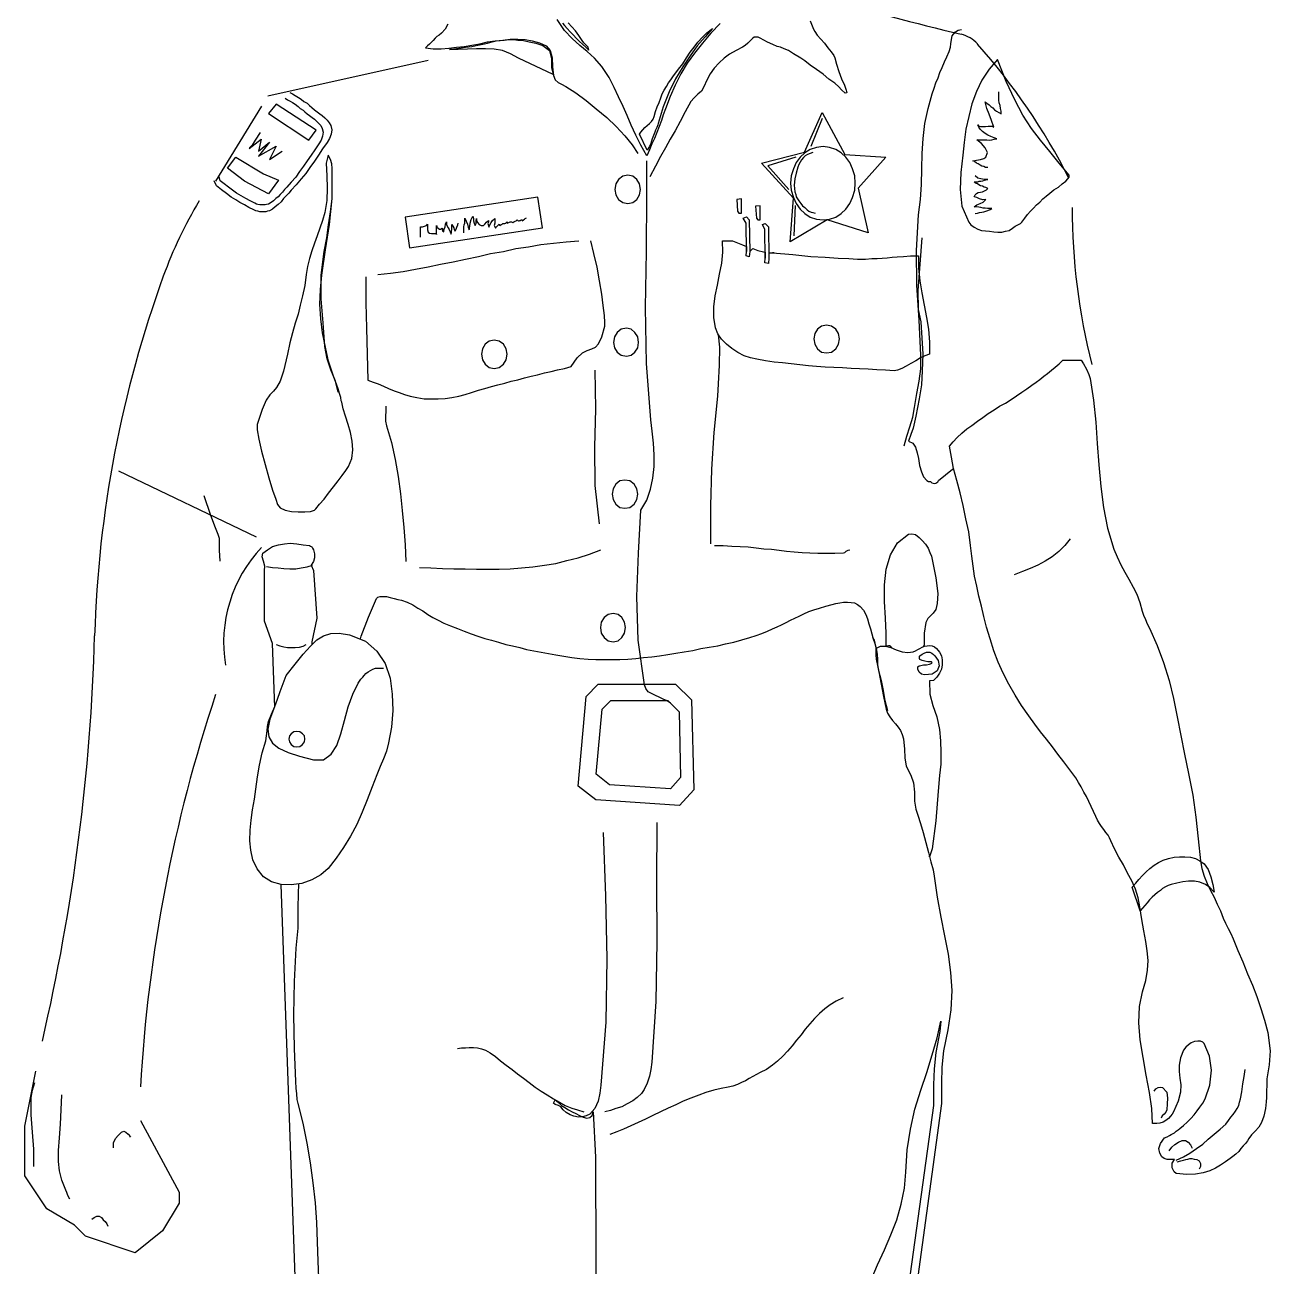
# Model space of a CAD drawing. Extents: x -30 to 36, y -90 to 80.
# Drawn here: x -30 to 35.9, y -18.6 to 47.1 of the extents above; entities that cross this region are included whole.
import ezdxf

# ---------------------------------------------------------------- set-up
doc = ezdxf.new("R2010")
doc.units = 0
doc.header["$LTSCALE"] = 25
doc.layers.get('0').update_dxf_attribs({"linetype": 'CONTINUOUS'})
for name, color, linetype in [('1', 7, 'CONTINUOUS'), ('2', 7, 'CONTINUOUS'), ('4', 7, 'CONTINUOUS'), ('5', 7, 'CONTINUOUS'), ('7', 7, 'CONTINUOUS')]:
    doc.layers.add(name, color=color, linetype=linetype)

msp = doc.modelspace()

# ---------------------------------------------------------------- linework, layer by layer
for p, q in [((-8.672, 45.186), (-17.145, 43.285)), ((-17.49, 42.766), (-19.911, 38.791)), ((-25.045, 23.49), (-17.763, 19.996)), ((-29.997, -11.156), (-29.414, -8.244)), ((-29.997, -13.776), (-29.997, -11.156)), ((-23.88, -10.865), (-21.841, -14.649)), ((-28.832, -15.523), (-29.997, -13.776)), ((-21.841, -14.649), (-21.841, -15.232)), ((-27.375, -16.396), (-28.832, -15.523)), ((-21.841, -15.232), (-22.715, -16.687)), ((-26.793, -16.978), (-27.375, -16.396)), ((-24.171, -17.852), (-26.793, -16.978)), ((-22.715, -16.687), (-24.171, -17.852))]:
    msp.add_line(p, q)
for centre, radius, start, end in [((60.571, 218.242), 176.516, 254.11198, 256.54873), ((19.121, 44.938), 1.676, 41.54807, 76.54873), ((-5.229, 23.359), 34.211, 27.13802, 41.54807), ((-1.425, 26.053), 22.613, 148.83817, 160.02044), ((58.44, 37.33), 33.051, 179.86274, 194.39406), ((34.413, 13.024), 60.746, 160.02044, 178.35295), ((-12.135, 14.397), 7.353, 136.74681, 189.25614), ((-134.872, 17.891), 108.609, 346.9353, 358.35295), ((55.897, -13.628), 79.914, 161.55284, 176.73676)]:
    msp.add_arc(centre, radius, start, end)
at = {"layer": '1', "linetype": 'CONTINUOUS'}
for points in [[(-1.564, 47.15), (-1.467, 47.03), (-1.323, 46.861), (-1.154, 46.693), (-0.986, 46.525), (-0.842, 46.356), (-0.673, 46.188), (-0.504, 46.043), (-0.336, 45.875), (-0.167, 45.73), (-0.215, 45.875), (-0.312, 45.995), (-0.432, 46.115), (-0.528, 46.236), (-0.697, 46.5), (-0.889, 46.741), (-1.082, 46.958), (-1.275, 47.175)], [(2.505, 41.275), (2.578, 41.396), (2.674, 41.516), (2.793, 41.636), (2.913, 41.733), (3.034, 41.853), (3.13, 41.95), (3.227, 42.07), (3.275, 42.214), (3.347, 42.48), (3.443, 42.72), (3.54, 42.961), (3.636, 43.202), (3.708, 43.419), (3.805, 43.611), (3.925, 43.803), (4.046, 43.997), (4.166, 44.164), (4.31, 44.358), (4.43, 44.526), (4.575, 44.719), (4.791, 45.008), (4.985, 45.321), (5.177, 45.61), (5.394, 45.875), (5.586, 46.139), (5.827, 46.404), (6.068, 46.645), (6.357, 46.861), (5.971, 46.428), (5.562, 45.947), (5.177, 45.417), (4.791, 44.839), (4.407, 44.213), (4.069, 43.514), (3.757, 42.72), (3.491, 41.853), (3.468, 41.781), (3.419, 41.636), (3.347, 41.492), (3.323, 41.396), (3.179, 41.035), (3.107, 40.794), (3.034, 40.625), (2.913, 40.433), (2.505, 41.275)], [(-17.551, 41.372), (-17.816, 40.963), (-17.985, 40.697), (-18.105, 40.577), (-18.129, 40.529), (-17.503, 41.011), (-17.647, 40.385), (-17.069, 40.866), (-17.647, 40.12), (-16.708, 40.65), (-17.069, 39.952), (-16.395, 40.385)], [(-20.537, 22.182), (-20.176, 21.147), (-19.935, 20.497), (-19.79, 20.136), (-19.718, 19.92), (-19.718, 19.798), (-19.718, 19.606), (-19.718, 19.293), (-19.694, 18.715)], [(25.281, 19.895), (24.992, 19.534), (24.68, 19.221), (24.318, 18.932), (23.957, 18.715), (23.572, 18.498), (23.162, 18.33), (22.753, 18.162), (22.32, 17.993)], [(29.712, -9.309), (29.808, -9.189), (29.928, -9.117), (30.048, -9.093), (30.169, -9.117), (30.386, -9.358), (30.434, -9.671), (30.41, -9.984), (30.386, -10.297), (30.337, -10.417), (30.242, -10.514), (30.145, -10.61), (30.097, -10.73)], [(-25.304, -12.295), (-25.304, -12.031), (-25.208, -11.814), (-25.063, -11.645), (-24.894, -11.477), (-24.774, -11.428), (-24.654, -11.477), (-24.533, -11.573), (-24.413, -11.717), (-24.413, -11.717), (-24.437, -11.717), (-24.437, -11.717), (-24.461, -11.717)], [(30.506, -12.464), (30.651, -12.272), (30.82, -12.127), (31.012, -12.006), (31.204, -11.91), (31.373, -11.91), (31.517, -12.006), (31.638, -12.151), (31.734, -12.319)], [(30.94, -13.042), (31.132, -12.994), (31.276, -12.945), (31.397, -12.922), (31.493, -12.897), (31.614, -12.873), (31.71, -12.873), (31.831, -12.897), (31.975, -12.922), (32.095, -12.994), (32.168, -13.138), (32.168, -13.283), (32.095, -13.427)], [(-26.46, -16.075), (-26.339, -15.979), (-26.194, -15.907), (-26.074, -15.907), (-25.954, -15.979), (-25.858, -16.1), (-25.761, -16.195), (-25.665, -16.317), (-25.616, -16.437)]]:
    msp.add_lwpolyline(points, dxfattribs=at)
at = {"layer": '2', "linetype": 'CONTINUOUS'}
msp.add_lwpolyline([(-16.227, 43.178), (-16.107, 43.105), (-15.962, 43.033), (-15.841, 42.961), (-15.697, 42.864), (-15.552, 42.744), (-15.432, 42.648), (-15.288, 42.552), (-15.191, 42.455), (-15.071, 42.359), (-14.951, 42.263), (-14.806, 42.166), (-14.685, 42.07), (-14.565, 41.95), (-14.445, 41.853), (-14.349, 41.733), (-14.276, 41.589), (-14.229, 41.396), (-14.252, 41.18), (-14.324, 40.963), (-14.445, 40.77), (-14.662, 40.457), (-14.854, 40.168), (-15.071, 39.879), (-15.263, 39.59), (-15.48, 39.302), (-15.673, 39.013), (-15.913, 38.747), (-16.154, 38.483), (-16.275, 38.363), (-16.371, 38.218), (-16.491, 38.097), (-16.612, 37.977), (-16.732, 37.88), (-16.853, 37.76), (-16.973, 37.664), (-17.118, 37.591), (-17.214, 37.568), (-17.286, 37.544), (-17.382, 37.544), (-17.479, 37.544), (-17.575, 37.544), (-17.671, 37.568), (-17.743, 37.591), (-17.84, 37.64), (-18.081, 37.76), (-18.321, 37.88), (-18.562, 38.025), (-18.803, 38.169), (-19.02, 38.314), (-19.237, 38.483), (-19.454, 38.652), (-19.67, 38.819), (-19.718, 39.013)], dxfattribs=at)
at = {"layer": '4', "linetype": 'CONTINUOUS'}
for points in [[(-3.9, 45.297), (-4.309, 45.537), (-4.742, 45.706), (-5.175, 45.778), (-5.633, 45.802), (-6.114, 45.802), (-6.596, 45.778), (-7.078, 45.754), (-7.535, 45.754), (-7.053, 45.826), (-6.692, 45.875), (-6.355, 45.922), (-6.042, 45.995), (-5.778, 46.043), (-5.537, 46.091), (-5.295, 46.163), (-5.079, 46.211), (-4.862, 46.236), (-4.645, 46.26), (-4.405, 46.283), (-4.164, 46.283), (-3.923, 46.26), (-3.634, 46.236), (-3.322, 46.163), (-2.984, 46.091), (-2.599, 45.971), (-2.262, 45.706), (-2.142, 45.297), (-2.142, 44.815), (-2.069, 44.43), (-3.9, 45.297)], [(-14.06, 39.758), (-14.035, 39.085), (-14.012, 38.435), (-14.035, 37.785), (-14.132, 37.135), (-14.252, 36.725), (-14.396, 36.316), (-14.541, 35.907), (-14.685, 35.521), (-14.83, 35.112), (-14.951, 34.702), (-15.046, 34.293), (-15.119, 33.86), (-15.191, 33.282), (-15.312, 32.729), (-15.432, 32.246), (-15.552, 31.765), (-15.697, 31.284), (-15.841, 30.778), (-15.985, 30.248), (-16.107, 29.646), (-16.323, 28.755), (-16.491, 28.226), (-16.684, 27.888), (-16.853, 27.696), (-17.046, 27.504), (-17.238, 27.215), (-17.454, 26.733), (-17.72, 25.938), (-17.72, 25.649), (-17.623, 25.168), (-17.479, 24.518), (-17.286, 23.82), (-17.093, 23.121), (-16.901, 22.471), (-16.732, 21.99), (-16.636, 21.701), (-16.491, 21.532), (-16.227, 21.412), (-15.89, 21.34), (-15.552, 21.315), (-15.191, 21.315), (-14.902, 21.34), (-14.685, 21.412), (-14.613, 21.484), (-14.421, 21.725), (-14.18, 21.99), (-13.94, 22.303), (-13.674, 22.64), (-13.434, 22.953), (-13.217, 23.242), (-13.024, 23.507), (-12.88, 23.723), (-12.712, 24.132), (-12.663, 24.59), (-12.687, 25.048), (-12.784, 25.505), (-12.904, 25.938), (-13.048, 26.371), (-13.169, 26.757), (-13.241, 27.118), (-13.265, 27.19), (-13.29, 27.359), (-13.362, 27.576), (-13.434, 27.816), (-13.699, 28.538), (-13.94, 29.285), (-14.107, 30.032), (-14.252, 30.778), (-14.349, 31.524), (-14.396, 32.295), (-14.373, 33.065), (-14.301, 33.836), (-14.107, 35.16), (-13.891, 36.508), (-13.746, 37.88), (-13.746, 39.229), (-13.746, 39.469), (-13.771, 39.711), (-13.843, 39.952), (-13.963, 40.168), (-14.06, 39.758)], [(17.433, 35.81), (17.216, 33.018), (17.239, 32.006), (17.384, 31.356), (17.48, 29.646), (17.456, 28.779), (17.408, 28.033), (17.288, 27.287), (17.119, 26.371), (17.047, 26.059), (16.975, 25.746), (16.855, 25.409), (16.734, 25.048), (16.95, 24.951), (17.095, 24.735), (17.192, 24.446), (17.264, 24.132), (17.312, 23.771), (17.408, 23.434), (17.528, 23.17), (17.697, 22.977), (17.794, 22.929), (17.842, 22.929), (17.889, 22.929), (17.962, 22.857), (18.083, 22.809), (18.178, 22.832), (18.275, 22.904), (18.323, 22.977), (18.684, 23.266), (18.973, 23.507), (19.115, 23.613)]]:
    msp.add_lwpolyline(points, dxfattribs=at)
at = {"layer": '5', "linetype": 'CONTINUOUS'}
for points in [[(21.429, 45.224), (20.995, 44.719), (20.611, 44.141), (20.322, 43.539), (20.081, 42.889), (19.912, 42.214), (19.767, 41.541), (19.672, 40.842), (19.6, 40.168), (19.503, 39.253), (19.455, 38.363), (19.551, 37.471), (19.912, 36.629), (20.033, 36.485), (20.201, 36.364), (20.394, 36.268), (20.586, 36.196), (20.803, 36.171), (21.02, 36.147), (21.236, 36.123), (21.453, 36.099), (21.67, 36.099), (21.862, 36.147), (22.055, 36.196), (22.223, 36.316), (22.368, 36.412), (22.512, 36.485), (22.657, 36.557), (22.729, 36.629), (22.873, 36.846), (23.018, 37.038), (23.187, 37.207), (23.331, 37.375), (23.5, 37.544), (23.668, 37.688), (23.837, 37.857), (24.006, 38.001), (24.198, 38.169), (24.415, 38.338), (24.656, 38.483), (24.848, 38.652), (25.041, 38.796), (25.161, 38.916), (25.233, 39.013), (25.233, 39.108)], [(20.923, 39.518), (20.803, 39.518), (20.706, 39.566), (20.611, 39.59), (20.514, 39.638), (20.417, 39.711), (20.322, 39.758), (20.225, 39.831), (20.129, 39.879), (20.322, 39.903), (20.538, 39.952), (20.706, 39.999), (20.827, 40.072), (20.9, 40.313), (20.779, 40.553), (20.586, 40.794), (20.345, 40.986), (20.49, 40.986), (20.611, 40.986), (20.755, 40.986), (20.875, 40.986), (20.995, 40.963), (21.14, 40.986), (21.261, 41.011), (21.405, 41.035), (21.261, 41.083), (21.092, 41.155), (20.923, 41.227), (20.779, 41.324), (20.634, 41.42), (20.514, 41.541), (20.442, 41.661), (20.394, 41.781), (20.442, 41.709), (20.538, 41.685), (20.659, 41.685), (20.803, 41.685), (20.947, 41.709), (21.068, 41.709), (21.164, 41.709), (21.236, 41.661), (21.116, 41.997), (20.995, 42.335), (20.875, 42.648), (20.779, 42.985), (20.875, 42.913), (20.995, 42.841), (21.092, 42.744), (21.189, 42.672), (21.284, 42.575), (21.381, 42.503), (21.501, 42.431), (21.622, 42.359), (21.622, 42.503), (21.598, 42.648), (21.573, 42.792), (21.525, 42.936), (21.501, 43.081), (21.501, 43.225), (21.501, 43.37), (21.501, 43.514)], [(-16.708, 42.864), (-17.118, 42.383), (-14.974, 40.963), (-14.59, 41.492), (-16.708, 42.864)], [(-19.285, 39.494), (-18.851, 40.072), (-17.382, 39.181), (-16.588, 38.844), (-17.118, 38.121), (-18.393, 38.796), (-19.285, 39.494)], [(20.25, 37.086), (20.37, 37.11), (20.49, 37.135), (20.611, 37.158), (20.706, 37.182), (20.827, 37.207), (20.923, 37.255), (21.044, 37.303), (21.14, 37.351), (21.02, 37.351), (20.9, 37.351), (20.779, 37.375), (20.683, 37.375), (20.562, 37.399), (20.442, 37.424), (20.322, 37.447), (20.201, 37.447), (20.345, 37.544), (20.514, 37.616), (20.683, 37.688), (20.827, 37.833), (20.659, 37.808), (20.49, 37.857), (20.345, 37.929), (20.201, 37.977), (20.25, 38.074), (20.322, 38.146), (20.417, 38.194), (20.538, 38.218), (20.634, 38.242), (20.755, 38.29), (20.851, 38.338), (20.923, 38.41), (20.827, 38.458), (20.731, 38.483), (20.634, 38.53), (20.538, 38.555), (20.442, 38.603), (20.37, 38.652), (20.273, 38.699), (20.201, 38.772), (20.297, 38.772), (20.394, 38.772), (20.466, 38.796), (20.562, 38.796), (20.659, 38.819), (20.755, 38.844), (20.827, 38.868), (20.923, 38.892), (20.731, 38.892), (20.562, 38.916), (20.394, 38.964), (20.25, 39.085)], [(14.76, -19.278), (15.097, -18.483), (15.458, -17.689), (15.795, -16.894), (16.108, -16.1), (16.349, -15.281), (16.517, -14.439), (16.589, -13.595), (16.661, -12.416), (16.83, -11.308), (17.071, -10.249), (17.384, -9.261), (17.697, -8.322), (17.986, -7.383), (18.251, -6.492), (18.444, -5.602), (18.395, -6.156)], [(18.395, -6.156), (18.178, -7.263), (18.083, -8.13), (18.058, -8.972), (18.058, -10.056), (16.734, -19.59)]]:
    msp.add_lwpolyline(points, dxfattribs=at)
at = {"layer": '7', "linetype": 'CONTINUOUS'}
for points in [[(-7.631, 47.102), (-7.776, 46.838), (-7.968, 46.621), (-8.089, 46.525), (-8.209, 46.452), (-8.306, 46.356), (-8.401, 46.236), (-8.498, 46.139), (-8.595, 46.043), (-8.715, 45.947), (-8.811, 45.85), (-8.401, 45.802), (-7.992, 45.802), (-7.583, 45.826), (-7.173, 45.875), (-6.764, 45.922), (-6.355, 45.995), (-5.946, 46.067), (-5.537, 46.163), (-5.128, 46.211), (-4.718, 46.26), (-4.333, 46.308), (-3.923, 46.308), (-3.538, 46.283), (-3.177, 46.211), (-2.792, 46.115), (-2.431, 45.947), (-2.214, 45.706), (-2.117, 45.321), (-2.093, 44.839), (-2.045, 44.381), (-1.949, 44.164), (-1.804, 44.02), (-1.612, 43.924), (-1.395, 43.803), (-0.865, 43.467), (-0.312, 43.058), (0.218, 42.624), (0.772, 42.166), (1.277, 41.685), (1.735, 41.203), (2.12, 40.722), (2.409, 40.264)], [(6.766, 47.127), (6.285, 46.621), (5.827, 46.091), (5.418, 45.561), (5.032, 45.032), (4.696, 44.478), (4.382, 43.875), (4.118, 43.274), (3.877, 42.624), (3.757, 42.311), (3.66, 41.997), (3.54, 41.685), (3.419, 41.372), (3.299, 41.059), (3.154, 40.77), (3.034, 40.457), (2.89, 40.144), (2.578, 40.697), (2.313, 41.227), (2.072, 41.757), (1.855, 42.263), (1.639, 42.744), (1.398, 43.25), (1.157, 43.755), (0.892, 44.285), (0.507, 44.863), (0.122, 45.297), (-0.264, 45.658), (-0.648, 45.971), (-1.058, 46.332), (-1.467, 46.766), (-1.853, 47.344)], [(11.533, 47.271), (11.702, 46.838), (11.774, 46.717), (11.894, 46.525), (12.088, 46.308), (12.28, 46.091), (12.472, 45.85), (12.641, 45.633), (12.785, 45.441), (12.833, 45.321), (12.93, 44.983), (13.05, 44.598), (13.194, 44.213), (13.339, 43.875), (13.436, 43.611), (13.46, 43.467), (13.388, 43.442), (13.194, 43.635), (13.05, 43.78), (12.833, 43.972), (12.521, 44.189), (12.208, 44.453), (11.871, 44.694), (11.533, 44.936), (11.244, 45.152), (11.028, 45.297), (10.643, 45.537), (10.377, 45.706), (10.161, 45.802), (9.969, 45.875), (9.776, 45.922), (9.559, 46.019), (9.27, 46.139), (8.885, 46.356), (8.788, 46.404), (8.668, 46.404), (8.572, 46.404), (8.499, 46.356), (8.355, 46.211), (8.235, 46.091), (8.091, 45.971), (7.946, 45.875), (7.608, 45.706), (7.272, 45.513), (6.983, 45.297), (6.718, 45.056), (6.453, 44.767), (6.236, 44.478), (6.068, 44.141), (5.899, 43.78), (5.779, 43.563), (5.586, 43.394), (5.394, 43.202), (5.225, 43.009), (4.912, 42.455), (4.647, 41.95), (4.382, 41.468), (4.118, 41.011), (3.877, 40.553), (3.612, 40.096), (3.347, 39.59), (3.058, 39.036)], [(16.494, 24.807), (16.638, 25.312), (16.806, 25.818), (16.95, 26.324), (17.047, 26.829), (17.167, 27.576), (17.288, 28.226), (17.384, 28.876), (17.384, 29.598), (17.288, 31.452), (17.167, 33.306), (17.144, 35.136), (17.264, 37.014), (17.36, 37.833), (17.408, 38.627), (17.433, 39.446), (17.456, 40.264), (17.505, 41.059), (17.6, 41.853), (17.769, 42.648), (17.986, 43.419), (18.083, 43.708), (18.178, 43.997), (18.299, 44.261), (18.395, 44.55), (18.516, 44.815), (18.636, 45.104), (18.756, 45.369), (18.877, 45.658), (18.949, 45.875), (18.973, 46.067), (18.997, 46.283), (19.045, 46.477), (19.117, 46.572), (19.214, 46.693), (19.358, 46.789), (19.527, 46.813)], [(21.429, 45.224), (20.995, 44.719), (20.611, 44.141), (20.322, 43.539), (20.081, 42.889), (19.912, 42.214), (19.767, 41.541), (19.672, 40.842), (19.6, 40.168), (19.503, 39.253), (19.455, 38.363), (19.551, 37.471), (19.912, 36.629), (20.033, 36.485), (20.201, 36.364), (20.394, 36.268), (20.586, 36.196), (20.803, 36.171), (21.02, 36.147), (21.236, 36.123), (21.453, 36.099), (21.67, 36.099), (21.862, 36.147), (22.055, 36.196), (22.223, 36.316), (22.368, 36.412), (22.512, 36.485), (22.657, 36.557), (22.729, 36.629), (22.873, 36.846), (23.018, 37.038), (23.187, 37.207), (23.331, 37.375), (23.5, 37.544), (23.668, 37.688), (23.837, 37.857), (24.006, 38.001), (24.198, 38.169), (24.415, 38.338), (24.656, 38.483), (24.848, 38.652), (25.041, 38.796), (25.161, 38.916), (25.233, 39.013), (25.233, 39.108), (24.703, 39.758), (24.198, 40.361), (23.717, 40.963), (23.235, 41.589), (22.778, 42.286), (22.344, 43.105), (21.886, 44.069), (21.429, 45.224)], [(-15.985, 43.491), (-15.841, 43.419), (-15.697, 43.322), (-15.529, 43.225), (-15.384, 43.13), (-15.24, 43.009), (-15.071, 42.913), (-14.951, 42.792), (-14.83, 42.696), (-14.685, 42.575), (-14.541, 42.455), (-14.396, 42.359), (-14.276, 42.263), (-14.132, 42.142), (-14.012, 42.022), (-13.915, 41.877), (-13.819, 41.733), (-13.771, 41.516), (-13.795, 41.275), (-13.891, 41.059), (-14.012, 40.842), (-14.252, 40.505), (-14.469, 40.168), (-14.685, 39.855), (-14.926, 39.518), (-15.143, 39.205), (-15.384, 38.916), (-15.649, 38.603), (-15.913, 38.314), (-16.034, 38.169), (-16.179, 38.025), (-16.323, 37.88), (-16.443, 37.713), (-16.612, 37.568), (-16.757, 37.447), (-16.901, 37.327), (-17.069, 37.23), (-17.166, 37.207), (-17.262, 37.182), (-17.358, 37.182), (-17.454, 37.182), (-17.575, 37.182), (-17.671, 37.207), (-17.792, 37.23), (-17.888, 37.279), (-18.153, 37.399), (-18.393, 37.544), (-18.635, 37.664), (-18.851, 37.808), (-19.092, 37.953), (-19.332, 38.146), (-19.598, 38.338), (-19.862, 38.555), (-19.983, 38.819)], [(12.16, 42.431), (13.363, 40.216), (15.53, 40.072), (14.061, 38.435), (14.591, 36.075), (12.424, 36.749), (10.474, 35.593), (10.643, 37.905), (8.957, 39.758), (11.221, 40.336), (12.16, 42.431)], [(12.16, 42.119), (11.558, 40.625)], [(12.208, 36.749), (12.544, 36.797), (12.882, 36.894), (13.171, 37.086), (13.411, 37.327), (13.628, 37.616), (13.772, 37.929), (13.893, 38.314), (13.917, 38.699), (13.893, 39.085), (13.772, 39.446), (13.628, 39.783), (13.411, 40.072), (13.171, 40.288), (12.882, 40.481), (12.544, 40.577), (12.208, 40.625), (11.871, 40.577), (11.533, 40.481), (11.244, 40.288), (11.004, 40.072), (10.787, 39.783), (10.643, 39.446), (10.522, 39.085), (10.498, 38.699), (10.522, 38.314), (10.643, 37.929), (10.787, 37.616), (11.004, 37.327), (11.244, 37.086), (11.533, 36.894), (11.871, 36.797), (12.208, 36.749)], [(11.678, 40.313), (11.533, 40.264), (11.389, 40.216), (11.269, 40.144), (11.172, 40.047), (11.076, 39.927), (11.004, 39.807), (10.932, 39.686), (10.883, 39.542), (10.787, 39.229), (10.715, 38.916), (10.691, 38.579), (10.715, 38.242), (10.763, 38.097), (10.787, 37.977), (10.86, 37.857), (10.932, 37.76), (11.028, 37.616), (11.124, 37.496), (11.244, 37.399), (11.365, 37.279), (11.461, 37.207), (11.582, 37.158), (11.678, 37.135), (11.799, 37.11)], [(4.141, 11.203), (3.973, 11.323), (3.757, 11.42), (3.54, 11.516), (3.347, 11.612), (3.13, 11.709), (2.962, 11.805), (2.841, 11.973), (2.769, 12.167), (2.433, 14.526), (2.361, 16.837), (2.458, 19.125), (2.578, 21.412), (2.89, 21.942), (3.082, 22.52), (3.202, 23.098), (3.275, 23.723), (3.275, 24.326), (3.251, 24.951), (3.179, 25.577), (3.107, 26.179), (2.866, 29.165), (2.818, 32.126), (2.866, 35.088), (2.89, 38.074), (2.89, 39.879)], [(10.763, 40.072), (9.294, 39.614), (10.402, 38.363)], [(1.88, 37.616), (2.144, 37.664), (2.361, 37.833), (2.505, 38.074), (2.553, 38.363), (2.505, 38.652), (2.361, 38.892), (2.144, 39.06), (1.88, 39.108), (1.614, 39.06), (1.398, 38.892), (1.253, 38.652), (1.205, 38.363), (1.253, 38.074), (1.398, 37.833), (1.614, 37.664), (1.88, 37.616)], [(-13.434, 27.648), (-13.578, 28.226), (-13.819, 28.827), (-14.012, 29.405), (-14.132, 30.055), (-14.229, 31.307), (-14.324, 32.584), (-14.324, 33.836), (-14.18, 35.088), (-14.035, 35.81), (-13.94, 36.485), (-13.843, 37.182), (-13.746, 37.857)], [(-2.623, 36.34), (-2.864, 37.953), (-9.895, 36.894), (-9.654, 35.28), (-2.623, 36.34)], [(7.657, 37.833), (7.681, 37.207), (7.753, 37.11), (7.897, 37.11), (7.897, 37.857), (7.657, 37.833)], [(-6.789, 36.075), (-6.789, 36.171), (-6.789, 36.291), (-6.789, 36.388), (-6.764, 36.485), (-6.74, 36.58), (-6.74, 36.677), (-6.74, 36.749), (-6.74, 36.846), (-6.668, 36.677), (-6.596, 36.532), (-6.548, 36.364), (-6.5, 36.219), (-6.476, 36.412), (-6.451, 36.58), (-6.403, 36.774), (-6.307, 36.941), (-6.283, 36.821), (-6.283, 36.701), (-6.234, 36.58), (-6.187, 36.46), (-6.139, 36.557), (-6.139, 36.652), (-6.139, 36.725), (-6.114, 36.821), (-6.114, 36.701), (-6.067, 36.605), (-5.97, 36.508), (-5.873, 36.46), (-5.753, 36.46), (-5.681, 36.532), (-5.584, 36.629), (-5.489, 36.725), (-5.489, 36.629), (-5.512, 36.557), (-5.489, 36.46), (-5.464, 36.364), (-5.416, 36.485), (-5.344, 36.605), (-5.272, 36.725), (-5.151, 36.821), (-5.151, 36.677), (-5.151, 36.58), (-5.175, 36.46), (-5.103, 36.316), (-5.055, 36.388), (-5.007, 36.436), (-4.983, 36.46), (-4.911, 36.532), (-4.911, 36.508), (-4.911, 36.508), (-4.911, 36.485), (-4.886, 36.46), (-4.814, 36.508), (-4.766, 36.532), (-4.718, 36.557), (-4.645, 36.557), (-4.622, 36.557), (-4.573, 36.58), (-4.55, 36.605), (-4.501, 36.652), (-4.501, 36.629), (-4.501, 36.629), (-4.501, 36.605), (-4.501, 36.58), (-4.405, 36.605), (-4.333, 36.652), (-4.261, 36.652), (-4.189, 36.605), (-4.14, 36.652), (-4.068, 36.677), (-4.02, 36.701), (-3.972, 36.749), (-3.923, 36.725), (-3.9, 36.701), (-3.851, 36.701), (-3.827, 36.725), (-3.803, 36.725), (-3.755, 36.749), (-3.731, 36.749), (-3.706, 36.749), (-3.706, 36.749), (-3.706, 36.725), (-3.706, 36.725), (-3.706, 36.701), (-3.634, 36.749), (-3.586, 36.797), (-3.538, 36.821), (-3.466, 36.869)], [(7.994, 36.846), (8.163, 36.918), (8.307, 36.749), (8.331, 35.088), (8.307, 34.799), (8.138, 34.847), (8.163, 35.088), (8.138, 36.58), (7.994, 36.846)], [(8.644, 37.471), (8.692, 36.846), (8.764, 36.749), (8.885, 36.749), (8.885, 37.496), (8.644, 37.471)], [(10.739, 37.519), (10.666, 35.907)], [(-9.076, 35.835), (-9.076, 35.979), (-9.076, 36.123), (-9.076, 36.268), (-9.076, 36.388), (-8.979, 36.388), (-8.859, 36.412), (-8.762, 36.46), (-8.715, 36.532), (-8.715, 36.436), (-8.715, 36.316), (-8.715, 36.219), (-8.667, 36.099), (-8.595, 36.051), (-8.498, 36.027), (-8.401, 36.027), (-8.281, 36.027), (-8.257, 36.027), (-8.257, 36.027), (-8.233, 36.002), (-8.233, 35.979), (-8.233, 36.099), (-8.233, 36.219), (-8.233, 36.34), (-8.233, 36.46), (-8.233, 36.436), (-8.233, 36.412), (-8.233, 36.388), (-8.233, 36.364), (-8.233, 36.388), (-8.209, 36.412), (-8.209, 36.412), (-8.209, 36.436), (-8.209, 36.364), (-8.137, 36.316), (-8.065, 36.268), (-7.992, 36.244), (-7.992, 36.268), (-7.992, 36.291), (-7.968, 36.291), (-7.945, 36.316), (-7.92, 36.268), (-7.92, 36.219), (-7.92, 36.171), (-7.848, 36.123), (-7.823, 36.268), (-7.776, 36.388), (-7.751, 36.532), (-7.703, 36.652), (-7.703, 36.605), (-7.703, 36.557), (-7.703, 36.508), (-7.679, 36.46), (-7.607, 36.34), (-7.559, 36.244), (-7.511, 36.123), (-7.462, 36.002), (-7.439, 36.123), (-7.415, 36.268), (-7.415, 36.388), (-7.415, 36.508), (-7.367, 36.412), (-7.318, 36.34), (-7.294, 36.244), (-7.246, 36.147), (-7.198, 36.268), (-7.15, 36.364), (-7.101, 36.485), (-7.078, 36.58)], [(9.005, 36.508), (9.15, 36.557), (9.318, 36.388), (9.342, 34.727), (9.318, 34.438), (9.125, 34.486), (9.15, 34.727), (9.125, 36.244), (9.005, 36.508)], [(-11.965, 33.74), (-11.965, 32.367), (-11.941, 31.019), (-11.893, 29.646), (-11.868, 28.274), (-11.579, 28.177), (-11.315, 28.082), (-11.026, 27.96), (-10.762, 27.84), (-10.473, 27.72), (-10.207, 27.624), (-9.918, 27.527), (-9.629, 27.431), (-9.268, 27.359), (-8.884, 27.287), (-8.522, 27.287), (-8.137, 27.287), (-7.776, 27.31), (-7.415, 27.359), (-7.053, 27.431), (-6.717, 27.527), (-6.379, 27.624), (-6.018, 27.744), (-5.681, 27.84), (-5.32, 27.937), (-4.983, 28.033), (-4.622, 28.129), (-4.284, 28.226), (-3.923, 28.298), (-3.586, 28.394), (-3.225, 28.49), (-2.888, 28.563), (-2.527, 28.659), (-2.165, 28.732), (-1.828, 28.827), (-1.467, 28.899), (-1.106, 28.996), (-0.793, 29.454), (-0.504, 29.718), (-0.264, 29.839), (-0.023, 29.935), (0.17, 30.032), (0.339, 30.2), (0.507, 30.561), (0.675, 31.139), (0.675, 31.332), (0.652, 31.693), (0.58, 32.223), (0.507, 32.824), (0.386, 33.523), (0.266, 34.245), (0.097, 34.968), (-0.07, 35.641)], [(-11.339, 33.86), (-10.665, 33.932), (-9.99, 34.029), (-9.34, 34.149), (-8.667, 34.269), (-8.017, 34.413), (-7.342, 34.534), (-6.692, 34.679), (-6.018, 34.823), (-5.368, 34.968), (-4.694, 35.088), (-4.044, 35.232), (-3.37, 35.329), (-2.72, 35.449), (-2.045, 35.521), (-1.371, 35.593), (-0.697, 35.641)], [(9.342, 35.016), (9.342, 35.016), (9.631, 35.016), (9.607, 35.016), (9.583, 35.016), (9.559, 35.016), (9.535, 35.016), (10.619, 34.919), (11.558, 34.823), (12.328, 34.774), (13.002, 34.727), (13.58, 34.702), (14.038, 34.679), (14.447, 34.679), (14.784, 34.702), (15.072, 34.702), (15.338, 34.727), (15.602, 34.751), (15.867, 34.774), (16.132, 34.799), (16.469, 34.823), (16.83, 34.847), (17.264, 34.847), (17.264, 34.197), (17.336, 33.523), (17.433, 32.897), (17.553, 32.246), (17.673, 31.596), (17.794, 30.971), (17.842, 30.296), (17.842, 29.646), (17.6, 29.574), (17.36, 29.454), (17.119, 29.309), (16.855, 29.165), (16.614, 29.021), (16.373, 28.899), (16.156, 28.804), (15.964, 28.779), (15.506, 28.804), (15.049, 28.827), (14.591, 28.852), (14.133, 28.876), (13.7, 28.899), (13.243, 28.924), (12.785, 28.948), (12.328, 28.972), (11.871, 28.996), (11.438, 29.044), (10.98, 29.093), (10.522, 29.141), (10.065, 29.188), (9.631, 29.237), (9.174, 29.309), (8.716, 29.382), (8.379, 29.454), (8.042, 29.574), (7.705, 29.743), (7.392, 29.959), (7.103, 30.176), (6.838, 30.441), (6.646, 30.73), (6.525, 31.043), (6.429, 31.596), (6.429, 32.151), (6.501, 32.729), (6.622, 33.306), (6.742, 33.884), (6.863, 34.462), (6.91, 35.04), (6.886, 35.641), (7.416, 35.641), (7.681, 35.546), (7.946, 35.425), (8.163, 35.352), (8.163, 35.088)], [(8.331, 35.088), (8.499, 35.232), (8.764, 35.136), (9.053, 35.063), (9.15, 35.04), (9.15, 34.727)], [(1.808, 29.55), (2.072, 29.598), (2.264, 29.766), (2.409, 29.983), (2.458, 30.272), (2.409, 30.561), (2.264, 30.802), (2.072, 30.971), (1.808, 31.019), (1.542, 30.971), (1.325, 30.802), (1.181, 30.561), (1.133, 30.272), (1.181, 29.983), (1.325, 29.766), (1.542, 29.598), (1.808, 29.55)], [(12.4, 29.718), (12.665, 29.766), (12.882, 29.935), (13.027, 30.176), (13.074, 30.465), (13.027, 30.754), (12.882, 30.971), (12.665, 31.139), (12.4, 31.187), (12.135, 31.139), (11.919, 30.971), (11.774, 30.754), (11.726, 30.465), (11.774, 30.176), (11.919, 29.935), (12.135, 29.766), (12.4, 29.718)], [(-5.175, 28.899), (-4.911, 28.948), (-4.694, 29.116), (-4.55, 29.357), (-4.501, 29.646), (-4.55, 29.935), (-4.694, 30.176), (-4.911, 30.344), (-5.175, 30.393), (-5.44, 30.344), (-5.657, 30.176), (-5.801, 29.935), (-5.85, 29.646), (-5.801, 29.357), (-5.657, 29.116), (-5.44, 28.948), (-5.175, 28.899)], [(6.669, 30.682), (6.742, 30.032), (6.718, 29.068), (6.669, 28.082), (6.622, 27.431), (6.429, 25.505), (6.308, 23.579), (6.26, 21.629), (6.26, 19.631)], [(25.859, 29.333), (25.98, 29.141), (26.148, 28.852), (26.269, 28.587), (26.341, 28.37), (26.509, 27.215), (26.63, 26.059), (26.702, 24.927), (26.798, 23.796), (26.895, 22.664), (27.039, 21.556), (27.256, 20.449), (27.593, 19.342), (27.761, 18.932), (27.954, 18.523), (28.17, 18.137), (28.387, 17.753), (28.604, 17.343), (28.797, 16.958), (28.965, 16.524), (29.086, 16.067), (29.158, 15.85), (29.254, 15.634), (29.351, 15.392), (29.471, 15.176), (29.881, 14.261), (30.217, 13.346), (30.506, 12.407), (30.747, 11.444), (30.94, 10.481), (31.132, 9.494), (31.325, 8.506), (31.542, 7.495), (31.759, 6.339), (31.926, 5.184), (32.047, 4.028), (32.168, 2.872), (32.24, 2.463), (32.36, 2.054), (32.529, 1.669), (32.698, 1.308), (32.89, 0.946), (33.059, 0.585), (33.227, 0.224), (33.371, -0.161), (33.492, -0.426), (33.637, -0.715), (33.781, -0.98), (33.901, -1.245), (34.142, -1.871), (34.407, -2.473), (34.648, -3.098), (34.912, -3.701), (35.153, -4.303), (35.37, -4.928), (35.562, -5.553), (35.731, -6.203), (35.851, -7.167), (35.803, -7.913), (35.682, -8.659), (35.659, -9.647), (35.635, -9.864), (35.61, -10.225), (35.515, -10.634), (35.393, -10.971), (35.249, -11.212), (35.057, -11.428), (34.864, -11.622), (34.72, -11.814), (34.648, -11.934), (34.551, -12.078), (34.431, -12.199), (34.31, -12.344), (34.19, -12.488), (34.046, -12.633), (33.877, -12.753), (33.732, -12.873), (33.492, -13.042), (33.227, -13.211), (32.962, -13.379), (32.673, -13.523), (32.312, -13.62), (31.903, -13.692), (31.445, -13.716), (30.892, -13.667), (30.771, -13.572), (30.675, -13.355), (30.675, -13.114), (30.795, -12.922), (30.603, -12.922), (30.41, -12.922), (30.242, -12.873), (30.121, -12.777), (30.025, -12.584), (29.976, -12.344), (30.048, -12.078), (30.265, -11.766), (30.41, -11.717), (30.531, -11.645), (30.626, -11.597), (30.723, -11.549), (30.795, -11.501), (30.892, -11.428), (30.987, -11.356), (31.084, -11.284), (31.276, -11.116), (31.47, -10.947), (31.662, -10.754), (31.831, -10.562), (31.999, -10.345), (32.143, -10.153), (32.288, -9.936), (32.409, -9.719), (32.673, -8.997), (32.745, -8.202), (32.649, -7.456), (32.36, -6.781), (32.288, -6.709), (32.168, -6.661), (32.023, -6.661), (31.854, -6.686), (31.686, -6.758), (31.542, -6.853), (31.397, -6.974), (31.276, -7.142), (31.108, -7.552), (31.036, -7.937), (31.036, -8.275), (31.084, -8.611), (31.132, -8.972), (31.108, -9.358), (30.987, -9.839), (30.747, -10.393), (30.675, -10.514), (30.578, -10.634), (30.482, -10.754), (30.337, -10.85), (30.193, -10.947), (30.025, -10.995), (29.856, -11.019), (29.639, -11.019), (29.592, -10.225), (29.471, -9.381), (29.303, -8.467), (29.134, -7.528), (28.989, -6.589), (28.917, -5.698), (28.942, -4.831), (29.109, -4.062), (29.278, -3.46), (29.375, -2.906), (29.398, -2.401), (29.351, -1.895), (29.278, -1.389), (29.182, -0.836), (29.062, -0.234), (28.965, 0.441), (28.869, 0.922), (28.725, 1.38), (28.532, 1.813), (28.315, 2.222), (28.098, 2.656), (27.858, 3.066), (27.617, 3.499), (27.425, 3.932), (27.353, 4.077), (27.28, 4.221), (27.159, 4.366), (27.064, 4.534), (26.943, 4.678), (26.823, 4.847), (26.726, 5.016), (26.63, 5.208), (26.509, 5.473), (26.389, 5.738), (26.269, 6.003), (26.148, 6.267), (26.004, 6.508), (25.859, 6.773), (25.715, 7.014), (25.57, 7.255), (25.258, 7.688), (24.945, 8.097), (24.631, 8.506), (24.342, 8.892), (24.029, 9.301), (23.717, 9.686), (23.403, 10.095), (23.09, 10.529), (22.705, 11.083), (22.368, 11.636), (22.031, 12.214), (21.742, 12.792), (21.477, 13.37), (21.236, 13.972), (21.044, 14.598), (20.851, 15.224), (20.706, 15.778), (20.586, 16.331), (20.442, 16.861), (20.345, 17.391), (20.225, 17.92), (20.153, 18.451), (20.081, 18.981), (20.008, 19.534), (19.912, 20.256), (19.767, 20.954), (19.623, 21.653), (19.455, 22.327), (19.286, 22.977), (19.117, 23.603), (18.997, 24.205), (18.901, 24.782), (19.094, 25.023), (19.311, 25.24), (19.551, 25.481), (19.816, 25.698), (20.081, 25.89), (20.37, 26.107), (20.659, 26.299), (20.947, 26.516), (21.261, 26.709), (21.55, 26.901), (21.862, 27.07), (22.151, 27.263), (22.44, 27.455), (22.729, 27.648), (22.994, 27.816), (23.259, 28.009), (23.476, 28.177), (23.668, 28.322), (23.885, 28.49), (24.078, 28.635), (24.294, 28.804), (24.487, 28.972), (24.703, 29.141), (24.897, 29.333), (25.859, 29.333)], [(0.146, 28.804), (0.17, 26.757), (0.122, 24.735), (0.146, 22.712), (0.363, 20.69)], [(-10.906, 26.901), (-10.906, 26.637), (-10.929, 26.371), (-10.929, 26.107), (-10.882, 25.866), (-10.617, 24.976), (-10.424, 24.084), (-10.256, 23.193), (-10.135, 22.279), (-10.039, 21.388), (-9.967, 20.497), (-9.895, 19.582), (-9.846, 18.692)], [(1.735, 21.509), (2, 21.556), (2.216, 21.725), (2.361, 21.965), (2.409, 22.254), (2.361, 22.543), (2.216, 22.784), (2, 22.953), (1.735, 23.001), (1.47, 22.953), (1.253, 22.784), (1.109, 22.543), (1.061, 22.254), (1.109, 21.965), (1.253, 21.725), (1.47, 21.556), (1.735, 21.509)], [(15.867, 14.117), (15.771, 14.212), (15.747, 14.237), (15.675, 14.237), (15.627, 14.212), (15.555, 14.212), (15.555, 14.911), (15.506, 15.706), (15.458, 16.573), (15.458, 17.464), (15.555, 18.282), (15.771, 19.053), (16.156, 19.678), (16.734, 20.136), (16.903, 20.16), (17.095, 20.112), (17.288, 19.967), (17.456, 19.798), (17.625, 19.606), (17.769, 19.39), (17.866, 19.173), (17.938, 18.981), (18.178, 17.825), (18.275, 17.006), (18.251, 16.476), (18.178, 16.163), (18.034, 15.97), (17.889, 15.826), (17.745, 15.681), (17.649, 15.465), (17.553, 14.911), (17.553, 14.574), (17.553, 14.285), (17.505, 14.165), (17.505, 14.189)], [(-16.78, 10.986), (-16.901, 14.357), (-17.334, 15.537), (-17.334, 18.209), (-17.31, 18.451), (-17.382, 18.715), (-17.454, 18.932), (-17.407, 19.125), (-17.166, 19.317), (-16.901, 19.486), (-16.588, 19.582), (-16.275, 19.631), (-15.962, 19.654), (-15.624, 19.631), (-15.288, 19.582), (-14.951, 19.534), (-14.902, 19.51), (-14.83, 19.462), (-14.782, 19.39), (-14.734, 19.317), (-14.685, 19.101), (-14.685, 18.884), (-14.734, 18.692), (-14.854, 18.498), (-14.734, 18.209), (-14.565, 15.706), (-14.83, 14.453), (-14.83, 14.453), (-14.83, 14.285)], [(-9.124, 18.378), (-8.522, 18.354), (-7.92, 18.33), (-7.318, 18.306), (-6.717, 18.306), (-6.114, 18.282), (-5.512, 18.282), (-4.911, 18.282), (-4.333, 18.306), (-3.731, 18.354), (-3.129, 18.403), (-2.527, 18.498), (-1.925, 18.595), (-1.347, 18.739), (-0.745, 18.884), (-0.143, 19.076), (0.459, 19.317)], [(6.477, 19.534), (6.935, 19.534), (7.392, 19.51), (7.825, 19.486), (8.258, 19.462), (8.668, 19.414), (9.077, 19.365), (9.487, 19.342), (9.896, 19.293), (10.282, 19.245), (10.691, 19.197), (11.1, 19.173), (11.51, 19.148), (11.943, 19.125), (12.377, 19.125), (12.833, 19.125), (13.291, 19.148), (13.363, 19.173), (13.436, 19.245), (13.532, 19.293), (13.628, 19.317)], [(-17.214, 18.426), (-16.901, 18.378), (-16.612, 18.354), (-16.299, 18.33), (-15.985, 18.306), (-15.673, 18.306), (-15.384, 18.354), (-15.071, 18.403), (-14.782, 18.498)], [(-12.254, 14.598), (-12.206, 14.742), (-11.821, 15.754), (-11.412, 16.741), (-11.339, 16.813), (-11.218, 16.837), (-11.074, 16.837), (-10.882, 16.837), (-10.689, 16.789), (-10.473, 16.741), (-10.279, 16.693), (-10.087, 16.645), (-9.774, 16.548), (-9.485, 16.404), (-9.22, 16.235), (-8.956, 16.091), (-8.69, 15.898), (-8.426, 15.729), (-8.137, 15.585), (-7.848, 15.44), (-7.487, 15.296), (-7.126, 15.151), (-6.764, 15.007), (-6.403, 14.862), (-6.042, 14.742), (-5.681, 14.622), (-5.32, 14.526), (-4.959, 14.429), (-4.573, 14.309), (-4.212, 14.237), (-3.827, 14.14), (-3.466, 14.044), (-3.081, 13.972), (-2.695, 13.9), (-2.31, 13.828), (-1.925, 13.756), (-1.492, 13.683), (-1.082, 13.611), (-0.648, 13.562), (-0.215, 13.539), (0.194, 13.514), (0.627, 13.514), (1.036, 13.514), (1.47, 13.514), (1.88, 13.539), (2.313, 13.562), (2.722, 13.611), (3.154, 13.659), (3.563, 13.707), (3.997, 13.779), (4.43, 13.851), (4.864, 13.923), (5.321, 13.996), (5.755, 14.092), (6.188, 14.165), (6.646, 14.237), (7.055, 14.333), (7.488, 14.429), (7.922, 14.55), (8.331, 14.67), (8.668, 14.79), (8.981, 14.887), (9.27, 15.007), (9.535, 15.128), (9.776, 15.248), (10.016, 15.345), (10.257, 15.465), (10.498, 15.585), (10.715, 15.706), (10.955, 15.802), (11.196, 15.922), (11.461, 16.043), (11.726, 16.139), (12.015, 16.235), (12.352, 16.331), (12.689, 16.428), (12.882, 16.476), (13.099, 16.5), (13.291, 16.548), (13.508, 16.548), (13.7, 16.524), (13.869, 16.5), (14.038, 16.428), (14.182, 16.308), (14.35, 16.115), (14.471, 15.898), (14.567, 15.657), (14.639, 15.392), (14.711, 15.128), (14.784, 14.862), (14.856, 14.598), (14.952, 14.357), (15, 14.165), (15, 13.948), (15, 13.756), (15.025, 13.539), (15.169, 12.864), (15.289, 12.214), (15.41, 11.564), (15.555, 10.89), (15.627, 10.673), (15.747, 10.481), (15.891, 10.289), (16.036, 10.12), (16.18, 9.927), (16.3, 9.759), (16.397, 9.542), (16.469, 9.325), (16.517, 8.772), (16.541, 8.314), (16.614, 7.881), (16.855, 7.399), (16.999, 6.989), (17.047, 6.508), (17.047, 6.027), (17.119, 5.594), (17.216, 5.28), (17.36, 4.847), (17.505, 4.366), (17.649, 3.836), (17.794, 3.306), (17.914, 2.824), (18.034, 2.391), (18.083, 2.054), (18.251, 0.946), (18.444, -0.114), (18.636, -1.1), (18.828, -2.064), (18.949, -3.026), (19.022, -3.99), (18.973, -5), (18.805, -6.059), (18.588, -7.167), (18.492, -8.033), (18.467, -8.876), (18.467, -9.96), (17.167, -19.495)], [(1.109, 14.453), (1.374, 14.501), (1.566, 14.67), (1.711, 14.911), (1.759, 15.2), (1.711, 15.489), (1.566, 15.729), (1.374, 15.898), (1.109, 15.946), (0.844, 15.898), (0.627, 15.729), (0.483, 15.489), (0.435, 15.2), (0.483, 14.911), (0.627, 14.67), (0.844, 14.501), (1.109, 14.453)], [(-16.179, 12.672), (-15.697, 13.273), (-15.288, 13.803), (-14.902, 14.212), (-14.565, 14.55), (-14.204, 14.767), (-13.819, 14.887), (-13.385, 14.911), (-12.832, 14.815), (-11.989, 14.478), (-11.387, 13.948), (-10.954, 13.298), (-10.689, 12.528), (-10.568, 11.684), (-10.545, 10.818), (-10.617, 9.927), (-10.762, 9.108), (-10.882, 8.675), (-11.026, 8.266), (-11.218, 7.856), (-11.387, 7.423), (-11.628, 6.773), (-11.893, 6.099), (-12.157, 5.449), (-12.446, 4.799), (-12.784, 4.172), (-13.145, 3.571), (-13.53, 3.017), (-13.963, 2.463), (-14.349, 2.126), (-14.83, 1.861), (-15.36, 1.669), (-15.913, 1.597), (-16.443, 1.62), (-16.949, 1.765), (-17.382, 2.03), (-17.72, 2.439), (-17.937, 2.921), (-18.057, 3.427), (-18.105, 3.932), (-18.081, 4.486), (-18.032, 5.016), (-17.96, 5.569), (-17.864, 6.123), (-17.792, 6.653), (-17.696, 7.303), (-17.599, 7.928), (-17.454, 8.578), (-17.262, 9.205), (-17.214, 9.47), (-17.19, 9.734), (-17.166, 9.975), (-17.118, 10.24), (-16.949, 10.625), (-16.78, 11.034), (-16.636, 11.42), (-16.491, 11.829), (-16.179, 12.672)], [(14.832, 14.67), (14.905, 14.526), (14.952, 14.381), (14.977, 14.237), (15.025, 14.092), (15.072, 13.803), (15.097, 13.514), (15.097, 13.226), (15.145, 12.937), (15.289, 12.407), (15.386, 11.878), (15.482, 11.348), (15.627, 10.818)], [(-16.708, 14.309), (-16.515, 14.237), (-16.299, 14.189), (-16.107, 14.14), (-15.89, 14.14), (-15.697, 14.14), (-15.48, 14.165), (-15.288, 14.212), (-15.119, 14.309)], [(15, 14.092), (15.241, 14.212), (15.506, 14.212), (15.795, 14.14), (16.084, 14.02), (16.397, 13.923), (16.686, 13.876), (16.975, 13.923), (17.095, 13.972), (17.216, 14.044), (17.336, 14.092), (17.456, 14.165), (17.577, 14.212), (17.722, 14.237), (17.842, 14.261), (17.986, 14.237), (18.106, 14.189), (18.203, 14.092), (18.299, 13.996), (18.372, 13.9), (18.467, 13.707), (18.516, 13.49), (18.516, 13.226), (18.467, 13.009), (18.372, 12.792), (18.227, 12.575), (18.058, 12.407), (17.842, 12.383), (17.866, 11.684), (18.01, 11.083), (18.227, 10.481), (18.372, 9.806), (18.419, 9.205), (18.444, 8.603), (18.444, 7.977), (18.372, 7.375), (18.299, 6.556), (18.178, 4.991), (17.986, 3.499), (17.842, 3.089), (17.842, 3.113)], [(17.914, 13.394), (17.745, 13.394), (17.6, 13.418), (17.456, 13.467), (17.336, 13.514), (17.312, 13.562), (17.312, 13.611), (17.312, 13.683), (17.336, 13.707), (17.456, 13.803), (17.553, 13.851), (17.673, 13.9), (17.769, 13.9), (17.866, 13.9), (17.962, 13.851), (18.058, 13.779), (18.13, 13.707), (18.299, 13.467), (18.347, 13.178), (18.251, 12.912), (17.986, 12.744), (17.794, 12.72), (17.577, 12.696), (17.408, 12.744), (17.288, 12.84), (17.216, 13.009), (17.216, 13.129), (17.288, 13.178), (17.384, 13.201), (17.528, 13.226), (17.673, 13.226), (17.842, 13.273), (17.986, 13.322), (17.962, 13.346), (17.962, 13.37), (17.938, 13.394), (17.914, 13.394)], [(-16.804, 11.011), (-17.046, 10.361), (-17.142, 9.831), (-17.093, 9.422), (-16.901, 9.084), (-16.564, 8.82), (-16.082, 8.603), (-15.48, 8.411), (-14.734, 8.217), (-14.204, 8.217), (-13.795, 8.506), (-13.506, 8.964), (-13.29, 9.59), (-13.096, 10.289), (-12.904, 11.011), (-12.663, 11.684), (-12.374, 12.262), (-12.302, 12.359), (-12.23, 12.479), (-12.134, 12.575), (-12.062, 12.672), (-11.965, 12.768), (-11.845, 12.864), (-11.724, 12.937), (-11.604, 13.009), (-11.459, 13.057), (-11.315, 13.057), (-11.17, 13.057), (-11.026, 13.057)], [(-0.312, 11.564), (0.314, 12.214), (4.407, 12.214), (5.249, 11.372), (5.369, 6.628), (4.623, 5.786), (0.194, 6.099), (-0.745, 6.821), (-0.312, 11.564)], [(0.531, 10.89), (0.989, 11.348), (3.997, 11.348), (4.599, 10.745), (4.671, 7.278), (4.141, 6.677), (0.916, 6.894), (0.218, 7.447), (0.531, 10.89)], [(-15.624, 8.892), (-15.456, 8.916), (-15.312, 9.012), (-15.215, 9.156), (-15.191, 9.301), (-15.215, 9.47), (-15.312, 9.59), (-15.456, 9.686), (-15.624, 9.711), (-15.769, 9.686), (-15.913, 9.59), (-16.01, 9.47), (-16.034, 9.301), (-16.01, 9.156), (-15.913, 9.012), (-15.769, 8.916), (-15.624, 8.892)], [(3.419, 4.895), (3.396, 1.741), (3.419, -1.414), (3.371, -4.567), (3.154, -7.769), (3.107, -8.154), (3.034, -8.515), (2.913, -8.876), (2.746, -9.214), (2.602, -9.43), (2.385, -9.647), (2.144, -9.815), (1.855, -9.984), (1.566, -10.128), (1.253, -10.225), (0.964, -10.321), (0.675, -10.393)], [(0.58, 4.366), (0.7, 1.019), (0.772, -2.304), (0.724, -5.65), (0.459, -8.997), (0.411, -9.406), (0.314, -9.839), (0.146, -10.225), (-0.119, -10.514), (-0.312, -10.61), (-0.504, -10.658), (-0.721, -10.682), (-0.962, -10.634), (-1.154, -10.562), (-1.371, -10.441), (-1.539, -10.297), (-1.66, -10.128), (-1.781, -10.056), (-1.949, -10.008), (-2.045, -9.936), (-1.949, -9.767), (-1.781, -9.911), (-1.612, -10.056), (-1.443, -10.176), (-1.251, -10.297), (-1.058, -10.393), (-0.865, -10.489), (-0.673, -10.586), (-0.48, -10.682), (-0.287, -10.73), (-0.119, -10.706), (0.002, -10.586), (0.05, -10.393), (0.17, -12.801), (0.194, -18.242), (0.17, -23.684)], [(28.556, 1.476), (28.748, 1.693), (28.917, 1.885), (29.109, 2.102), (29.303, 2.294), (29.495, 2.463), (29.712, 2.632), (29.953, 2.777), (30.193, 2.897), (30.482, 2.993), (30.771, 3.066), (31.06, 3.089), (31.349, 3.089), (31.638, 3.066), (31.903, 2.993), (32.143, 2.872), (32.36, 2.704), (32.576, 2.415), (32.721, 2.03), (32.818, 1.62), (32.89, 1.211), (32.673, 1.452), (32.432, 1.62), (32.143, 1.741), (31.854, 1.789), (31.542, 1.789), (31.229, 1.765), (30.915, 1.693), (30.626, 1.62), (30.458, 1.572), (30.314, 1.5), (30.169, 1.404), (30.048, 1.308), (29.904, 1.187), (29.76, 1.066), (29.615, 0.946), (29.471, 0.802), (29.351, 0.658), (29.231, 0.513), (29.109, 0.369), (28.989, 0.224), (28.556, 1.476)], [(-14.107, -21.709), (-14.324, -21.926), (-15.649, -20.578), (-16.443, 1.597), (-16.443, 1.62)], [(-14.445, -19.181), (-14.493, -18.29), (-14.517, -17.279), (-14.565, -16.244), (-14.638, -15.209), (-14.758, -14.15), (-14.902, -13.09), (-15.071, -12.055), (-15.288, -10.995), (-15.552, -9.96), (-15.601, -9.743), (-15.624, -9.454), (-15.649, -9.141), (-15.673, -8.804), (-15.745, -7.047), (-15.769, -5.264), (-15.745, -3.508), (-15.649, -1.75), (-15.552, -0.691), (-15.552, 0.272), (-15.529, 1.235), (-15.504, 1.548), (-15.504, 1.644)], [(13.267, -4.375), (12.906, -4.543), (12.593, -4.735), (12.304, -4.952), (12.015, -5.192), (11.75, -5.458), (11.51, -5.747), (11.269, -6.035), (11.052, -6.324), (10.811, -6.613), (10.571, -6.902), (10.33, -7.191), (10.089, -7.456), (9.8, -7.72), (9.535, -7.937), (9.222, -8.154), (8.885, -8.322), (8.692, -8.419), (8.499, -8.539), (8.307, -8.636), (8.114, -8.756), (7.897, -8.852), (7.681, -8.948), (7.44, -9.045), (7.199, -9.093), (6.814, -9.165), (6.429, -9.261), (6.019, -9.381), (5.635, -9.526), (5.225, -9.671), (4.816, -9.839), (4.43, -10.032), (4.021, -10.2), (3.612, -10.393), (3.202, -10.586), (2.818, -10.778), (2.433, -10.971), (2.048, -11.139), (1.663, -11.308), (1.302, -11.453), (0.941, -11.597)], [(-7.126, -7.047), (-6.909, -7.022), (-6.692, -7.022), (-6.5, -6.998), (-6.283, -6.998), (-6.067, -7.022), (-5.85, -7.07), (-5.633, -7.142), (-5.392, -7.287), (-5.103, -7.48), (-4.839, -7.697), (-4.55, -7.937), (-4.236, -8.154), (-3.947, -8.395), (-3.634, -8.611), (-3.322, -8.852), (-3.008, -9.093), (-2.695, -9.309), (-2.382, -9.502), (-2.045, -9.719), (-1.732, -9.887), (-1.419, -10.056), (-1.082, -10.2), (-0.769, -10.297), (-0.432, -10.393)], [(30.892, -12.945), (31.276, -12.777), (31.614, -12.584), (31.951, -12.344), (32.288, -12.103), (32.576, -11.838), (32.89, -11.573), (33.203, -11.308), (33.515, -11.044), (33.66, -10.85), (33.781, -10.682), (33.901, -10.538), (34.021, -10.369), (34.118, -10.225), (34.19, -10.056), (34.238, -9.887), (34.287, -9.719), (34.359, -9.334), (34.407, -8.925), (34.479, -8.539), (34.527, -8.154)], [(-29.517, -13.283), (-29.517, -12.367), (-29.589, -11.477), (-29.661, -10.562), (-29.661, -9.647), (-29.638, -9.454), (-29.589, -9.261), (-29.541, -9.069), (-29.469, -8.852)], [(-27.616, -15.016), (-27.688, -14.895), (-27.736, -14.775), (-27.783, -14.655), (-27.832, -14.534), (-28.049, -14.005), (-28.169, -13.523), (-28.217, -13.017), (-28.217, -12.44), (-28.169, -11.766), (-28.121, -11.044), (-28.072, -10.297), (-28.049, -9.502)]]:
    msp.add_lwpolyline(points, dxfattribs=at)

doc.saveas('drawing.dxf')
